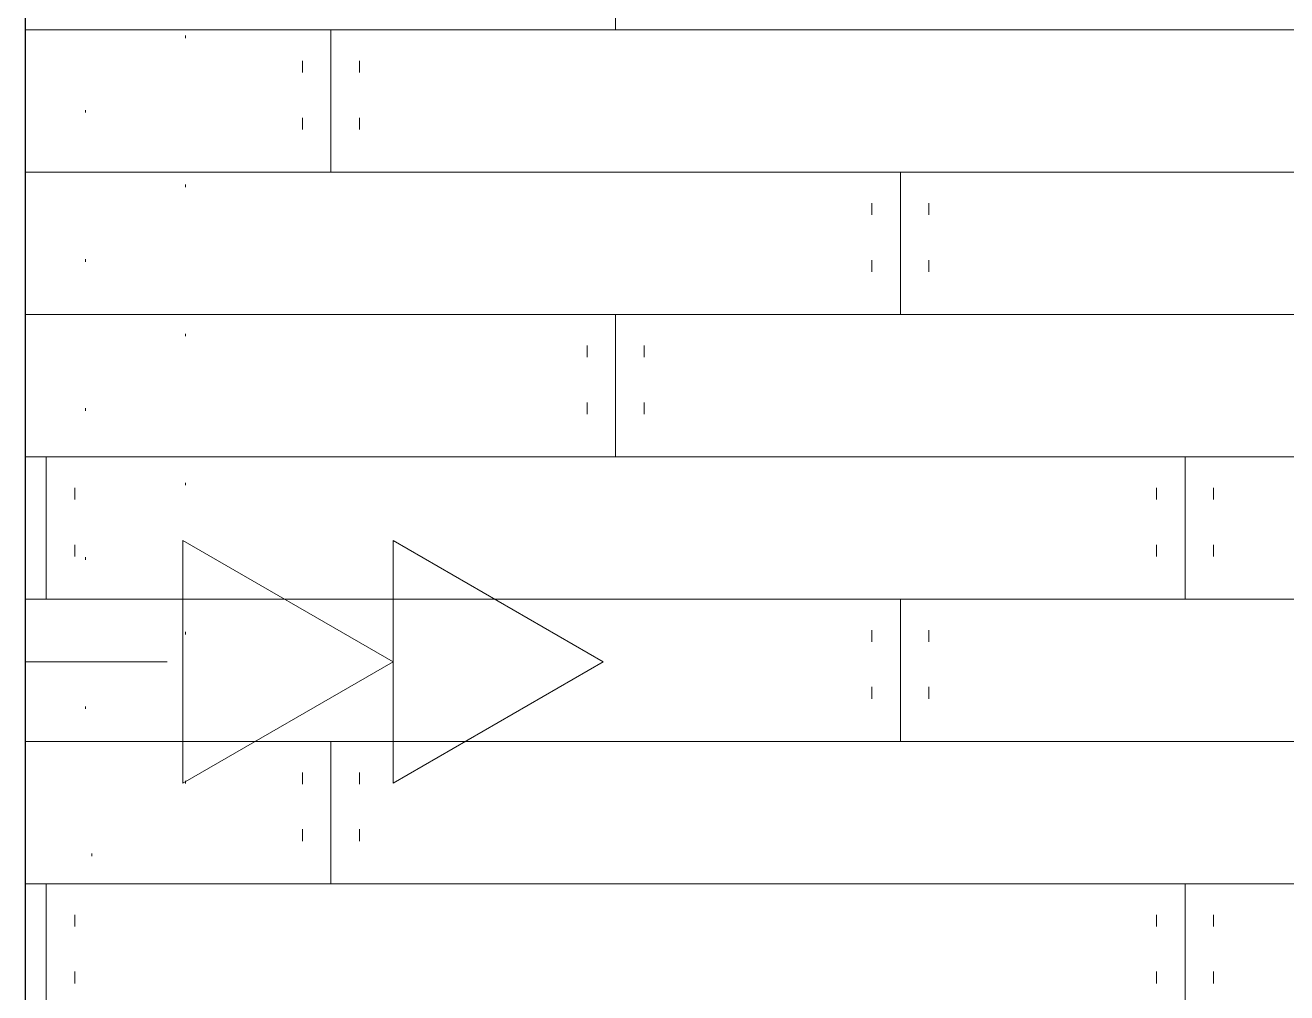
# Model space of a CAD drawing. Header units: millimetres. Extents: x -49742 to -28323, y -43447 to -3800.
# Drawn here: x -33708 to -32807, y -8256 to -7565 of the extents above; entities that cross this region are included whole.
import ezdxf

# ---------------------------------------------------------------- set-up
doc = ezdxf.new("R2010")
doc.units = ezdxf.units.MM
for name, color, linetype, lineweight in [('A-ANNO-NOTE', 131, 'Continuous', 9), ('A-FLOR-PATT', 8, 'Continuous', 25), ('A-GENM', 13, 'Continuous', 9), ('A-WALL', 113, 'Continuous', 25)]:
    doc.layers.add(name, color=color, linetype=linetype, lineweight=lineweight)

# ---------------------------------------------------------------- blocks, each defined once
blk = doc.blocks.new('Cortina em Tecido com Cortineiro - Sobreposto-4580227-PONTOS ELÉTRICOS MEZANINO')
at = {"layer": 'A-GENM', "color": 55}
for p, q in [((-6950.14, -7574.61), (-6950.14, -7572.79)), ((-7021.58, -7626.01), (-7021.58, -7627.83)), ((-6950.14, -7681.05), (-6950.14, -7679.23)), ((-7021.58, -7732.45), (-7021.58, -7734.26)), ((-6950.14, -7787.47), (-6950.14, -7785.66)), ((-7021.58, -7838.87), (-7021.58, -7840.69)), ((-6950.14, -7893.9), (-6950.14, -7892.09)), ((-7021.58, -7945.31), (-7021.58, -7947.12)), ((-6950.14, -8000.35), (-6950.14, -7998.53)), ((-7021.58, -8051.75), (-7021.58, -8053.56)), ((-6950.14, -8106.79), (-6950.14, -8104.98)), ((-7017.1, -8156.81), (-7017.1, -8158.63))]:
    blk.add_line(p, q, dxfattribs=at)

msp = doc.modelspace()

# ---------------------------------------------------------------- hatches: boundary and pattern name
at = {"layer": 'A-FLOR-PATT', "lineweight": 9}
h = msp.add_hatch(dxfattribs=at)
h.set_pattern_fill('FP_4', color=9, style=0, pattern_type=2)
h.set_pattern_definition([(0, (-31457.6, -6959.33), (0, 101.6), []), (90, (-31457.6, -6959.33), (-203.2, 203.2), [101.6, -711.2]), (90, (-31437.28, -6928.85), (-203.2, 203.2), [8.382, -32.258, 8.382, -763.778]), (90, (-30665.12, -6928.85), (-203.2, 203.2), [8.382, -32.258, 8.382, -763.778]), (90, (-31051.2, -6857.73), (-203.2, 203.2), [101.6, -711.2]), (90, (-31071.52, -6827.25), (-203.2, 203.2), [8.382, -32.258, 8.382, -763.778]), (90, (-31030.88, -6827.25), (-203.2, 203.2), [8.382, -32.258, 8.382, -763.778])])
h.paths.add_polyline_path([(-29207.595, -8369.651), (-29207.595, -7479.651), (-29607.595, -7479.651), (-29607.595, -5489.651), (-29657.595, -5489.651), (-29657.595, -6479.651), (-29687.595, -6479.651), (-29687.595, -5485.283), (-32903.72, -5485.283), (-32903.72, -5489.651), (-33301.688, -5490.22), (-33293.347, -5494.3), (-33285.115, -5515.42), (-33285.885, -7483.549), (-33294.245, -7501.899), (-33315.364, -7510.131), (-33538.198, -7510.384), (-33542.013, -7521.368), (-33540.329, -7523.265), (-33543.981, -7527.477), (-33540.329, -7530.431), (-33538.773, -7533.679), (-33535.537, -7558.047), (-33559.042, -7558.047), (-33555.805, -7533.679), (-33553.687, -7529.76), (-33551.131, -7526.976), (-33554.028, -7522.818), (-33553.9, -7521.523), (-33563.001, -7514.768), (-33569.242, -7510.131), (-33645.015, -7510.465), (-33660.008, -7522.092), (-33658.967, -7523.265), (-33662.619, -7527.477), (-33659.081, -7530.194), (-33657.412, -7533.679), (-33654.175, -7558.047), (-33677.68, -7558.047), (-33674.443, -7533.679), (-33672.325, -7529.76), (-33669.849, -7526.885), (-33672.761, -7522.925), (-33671.182, -7521.146), (-33673.063, -7517.011), (-33675.72, -7510.131), (-33683.493, -7509.361), (-33702.007, -7500.621), (-33707.595, -7489.651), (-33707.595, -8289.651), (-29980.095, -8289.651), (-29980.095, -8342.151), (-29927.595, -8342.151), (-29927.595, -8369.651), (-29330.765, -8369.651)])
h.paths.add_polyline_path([(-31477.595, -7879.651), (-31477.595, -6379.651), (-31437.595, -6379.651), (-31437.595, -7879.651), (-31457.525, -7879.651)])
h.paths.add_polyline_path([(-33698.218, -5489.651), (-33691.329, -5489.291), (-33682.031, -5485.283), (-33707.595, -5485.941), (-33707.595, -5489.651), (-33700.946, -5489.651)])

# ---------------------------------------------------------------- linework, layer by layer
at = {"layer": 'A-ANNO-NOTE'}
for p, q in [((-33595.095, -7933.396), (-33595.095, -8106.601)), ((-33595.095, -7933.396), (-33445.095, -8019.999)), ((-33445.095, -7933.396), (-33445.095, -8106.601)), ((-33445.095, -7933.396), (-33295.095, -8019.999)), ((-33707.595, -8019.999), (-33606.345, -8019.999)), ((-33595.095, -8106.601), (-33445.095, -8019.999)), ((-33445.095, -8106.601), (-33295.095, -8019.999))]:
    msp.add_line(p, q, dxfattribs=at)
at = {"layer": 'A-WALL'}
msp.add_line((-33707.595, -5479.651), (-33707.595, -12801.982), dxfattribs=at)

# ---------------------------------------------------------------- block references
at = {"layer": 'A-GENM', "color": 55}
msp.add_blockref('Cortina em Tecido com Cortineiro - Sobreposto-4580227-PONTOS ELÉTRICOS MEZANINO', (-26642.975, 0), dxfattribs=at)

doc.saveas('drawing.dxf')
